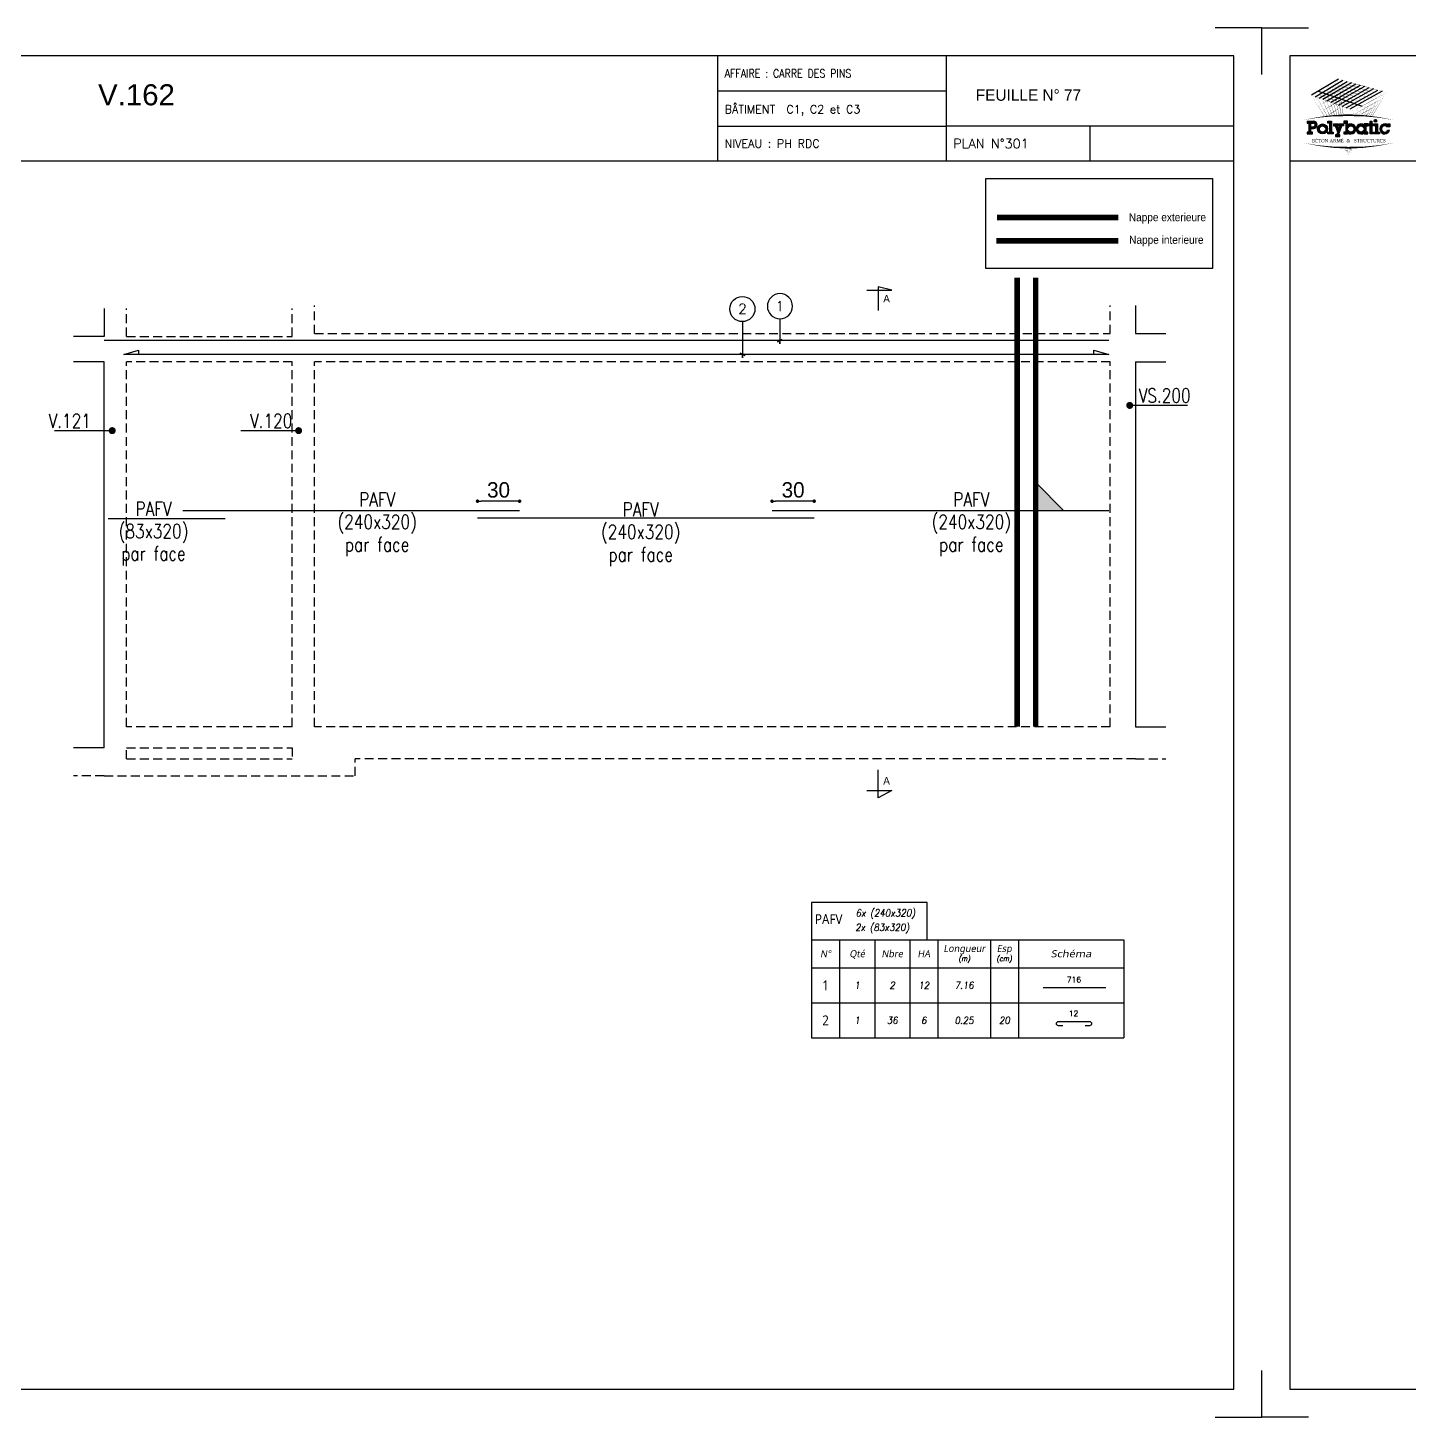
# Model space of a CAD drawing. Header units: metres. Extents: x -5618 to 118954, y -306 to 4637.
# Drawn here: x 74719 to 75704, y 604 to 1594 of the extents above; entities that cross this region are included whole.
import ezdxf
from ezdxf.enums import TextEntityAlignment as Align

# ---------------------------------------------------------------- set-up
doc = ezdxf.new("R2010")
doc.units = ezdxf.units.M
doc.linetypes.add('CACHE', pattern=[9.525, 6.35, -3.175])
for name, color, linetype in [('COTATION', 1, 'Continuous'), ('GO-CARTOUCHE', 7, 'Continuous'), ('GO-FER-HA', 140, 'Continuous'), ('GO-TEXTE', 9, 'Continuous'), ('GO-TEXTE-FER', 3, 'Continuous'), ('STR_COTATION', 1, 'Continuous'), ('STR_TS', 22, 'Continuous'), ('STR_TS_TXT', 7, 'Continuous'), ('STR_VOI-POT', 6, 'Continuous')]:
    doc.layers.add(name, color=color, linetype=linetype)
doc.layers.add('Kofragna_forma', color=7, linetype='Continuous', lineweight=70)
doc.styles.add('ARIAL', font='ARIAL.TTF')
doc.styles.add('Lucida', font='LSANSI.TTF')
doc.styles.add('POLYBATIC', font='TIMES.TTF')
doc.styles.add('schéma', font='simplex.shx')
doc.styles.add('Tableau', font='romans.shx', dxfattribs={"width": 0.9, "oblique": 10})
doc.styles.add('Tableau2', font='trebuc.TTF', dxfattribs={"width": 0.9, "oblique": 10})
doc.styles.add('TEXTE', font='romans.shx')
doc.styles.add('TEXTE TS', font='romans.shx', dxfattribs={"width": 0.7, "oblique": 15})
doc.styles.add('TEXTEBA', font='ARIAL.TTF')
doc.dimstyles.new('COUPE-20', dxfattribs={"dimscale": 0.5, "dimtxt": 22, "dimasz": 5, "dimexe": 0.05, "dimexo": 0, "dimgap": 5, "dimtad": 1, "dimdec": 0, "dimdsep": 46, "dimtxsty": 'Standard', "dimblk1": 'DOT', "dimblk2": 'DOT', "dimsah": 1, "dimcen": 0, "dimdle": 150, "dimclrd": 1, "dimclre": 1, "dimclrt": 7, "dimadec": 0, "dimazin": 0, "dimtfac": 1, "dimtdec": 0, "dimtix": 1, "dimtmove": 2, "dimatfit": 3, "dimldrblk": 'DOT', "dimfxl": 0, "dimtvp": 1, "dimtolj": 1, "dimtzin": 0, "dimarcsym": 0})

# ---------------------------------------------------------------- blocks, each defined once
blk = doc.blocks.new('Désignation')
at = {"layer": 'GO-TEXTE-FER'}
for p, q in [((0, 0.8), (8.9, 0.8)), ((0, 0.8), (0, 0)), ((0.8, 0.8), (0.8, 0)), ((1.8, 0.8), (1.8, 0)), ((2.8, 0.8), (2.8, 0)), ((3.6, 0.8), (3.6, 0)), ((5.1, 0.8), (5.1, 0)), ((5.9, 0.8), (5.9, 0)), ((8.9, 0.8), (8.9, 0)), ((0, 0), (8.9, 0))]:
    blk.add_line(p, q, dxfattribs=at)
at = {"layer": 'GO-TEXTE-FER', "style": 'Tableau2', "oblique": 10}
for s, p in [('N°', (0.4, 0.4)), ('Qté', (1.3, 0.4)), ('Nbre', (2.3, 0.4)), ('HA', (3.2, 0.4)), ('Longueur', (4.356, 0.55)), ('Esp', (5.494, 0.55))]:
    blk.add_text(s, height=0.2, dxfattribs=at).set_placement(p, align=Align.MIDDLE_CENTER)
at = {"layer": 'GO-TEXTE-FER', "style": 'Tableau2', "oblique": 10, "width": 1.2}
blk.add_text('Schéma', height=0.2, dxfattribs=at).set_placement((7.4, 0.4), align=Align.MIDDLE_CENTER)
at = {"layer": 'GO-TEXTE-FER', "color": 7, "style": 'Tableau', "oblique": 10, "width": 0.9}
for s, p in [('(m)', (4.356, 0.265)), ('(cm)', (5.494, 0.265))]:
    blk.add_text(s, height=0.15, dxfattribs=at).set_placement(p, align=Align.MIDDLE_CENTER)
blk = doc.blocks.new('Barre libre')
at = {"layer": 'GO-TEXTE-FER'}
for p, q in [((0, 0), (0, -1)), ((0, 0), (8.9, 0)), ((0.8, 0), (0.8, -1)), ((1.8, 0), (1.8, -1)), ((2.8, 0), (2.8, -1)), ((3.6, 0), (3.6, -1)), ((5.1, 0), (5.1, -1)), ((5.9, 0), (5.9, -1)), ((8.9, 0), (8.9, -1)), ((0, -1), (8.9, -1))]:
    blk.add_line(p, q, dxfattribs=at)
at = {"layer": 'GO-TEXTE-FER', "color": 1}
blk.add_line((6.603, -0.563), (8.394, -0.563), dxfattribs=at)
at = {"layer": 'GO-TEXTE-FER', "style": 'Tableau2', "width": 0.9}
blk.add_attdef('NUMERO', text='', height=0.28, dxfattribs=at).set_placement((0.4, -0.5), align=Align.MIDDLE_CENTER)
at = {"layer": 'GO-TEXTE-FER', "color": 1, "style": 'Tableau'}
blk.add_attdef('Longueur', text='', height=0.16, dxfattribs=at).set_placement((7.481, -0.336), align=Align.MIDDLE_CENTER)
at = {"layer": 'GO-TEXTE-FER', "style": 'Tableau', "oblique": 10, "width": 0.9}
for tag, p in [('QUANTITE', (1.3, -0.5)), ('NOMBRE', (2.3, -0.5)), ('NUANCE', (3.2, -0.5)), ('LONGUEUR', (4.35, -0.5)), ('ESPACEMENTS', (5.5, -0.5))]:
    blk.add_attdef(tag, text='', height=0.2, dxfattribs=at).set_placement(p, align=Align.MIDDLE_CENTER)
blk = doc.blocks.new('ime')
at = {"layer": 'COTATION', "const_width": 2.5}
blk.add_lwpolyline([(1.25, 0, -1), (-1.25, 0, -1)], format="xyb", close=True, dxfattribs=at)
at = {"layer": 'COTATION'}
blk.add_lwpolyline([(41.09, 0), (0, 0)], dxfattribs=at)
at = {"layer": 'COTATION', "color": 7, "style": 'TEXTE TS', "width": 0.8}
blk.add_attdef('NAME', (9.08, 2), '', height=10, dxfattribs=at)
blk = doc.blocks.new('A$C6F247267')
blk.add_hatch(color=256).paths.add_polyline_path([(0, -0.2), (-0.2, 0), (0, 0)])
blk.add_lwpolyline([(-0.2, 0), (0, 0), (0, -0.2), (-0.2, 0)])
blk = doc.blocks.new('_DOT')
at = {"color": 0, "linetype": 'ByBlock'}
blk.add_line((-0.5, 0), (-1, 0), dxfattribs=at)
at = {"color": 0, "linetype": 'ByBlock', "const_width": 0.5}
blk.add_lwpolyline([(-0.25, 0, 1), (0.25, 0, 1)], format="xyb", close=True, dxfattribs=at)
blk = doc.blocks.new('*D1164')
at = {"layer": 'DEFPOINTS', "color": 0, "lineweight": -3, "ltscale": 4.5}
for p in [(75249.69, 1256.42), (75249.69, 1249.64, 187.69), (75279.69, 1244.45, 187.69)]:
    blk.add_point(p, dxfattribs=at)
at = {"layer": 'STR_COTATION', "color": 1, "lineweight": -2, "ltscale": 4.5}
for p, q in [((75249.69, 1256.44), (75249.69, 1256.44)), ((75277.19, 1256.42), (75252.19, 1256.42)), ((75279.69, 1256.44), (75279.69, 1256.44))]:
    blk.add_line(p, q, dxfattribs=at)
at = {"layer": 'STR_COTATION', "color": 1, "lineweight": -2, "ltscale": 4.5, "xscale": 2.5, "yscale": 2.5, "zscale": 2.5, "rotation": 180}
blk.add_blockref('_DOT', (75249.69, 1256.42), dxfattribs=at)
at = {"layer": 'STR_COTATION', "color": 1, "lineweight": -2, "ltscale": 4.5, "xscale": 2.5, "yscale": 2.5, "zscale": 2.5}
blk.add_blockref('_DOT', (75279.69, 1256.42), dxfattribs=at)
at = {"layer": 'STR_COTATION', "color": 7, "lineweight": -3, "ltscale": 4.5, "insert": (75264.69, 1264.42), "char_height": 11, "attachment_point": 5}
blk.add_mtext('\\A1;30', dxfattribs=at)
blk = doc.blocks.new('*D1165')
at = {"layer": 'DEFPOINTS', "color": 0, "lineweight": -3, "ltscale": 4.5}
for p in [(75039.74, 1256.42), (75069.74, 1249.64, 187.69), (75039.74, 1244.45, 187.69)]:
    blk.add_point(p, dxfattribs=at)
at = {"layer": 'STR_COTATION', "color": 1, "lineweight": -2, "ltscale": 4.5}
for p, q in [((75039.74, 1256.44), (75039.74, 1256.44)), ((75067.24, 1256.42), (75042.24, 1256.42)), ((75069.74, 1256.44), (75069.74, 1256.44))]:
    blk.add_line(p, q, dxfattribs=at)
at = {"layer": 'STR_COTATION', "color": 1, "lineweight": -2, "ltscale": 4.5, "xscale": 2.5, "yscale": 2.5, "zscale": 2.5, "rotation": 180}
blk.add_blockref('_DOT', (75039.74, 1256.42), dxfattribs=at)
at = {"layer": 'STR_COTATION', "color": 1, "lineweight": -2, "ltscale": 4.5, "xscale": 2.5, "yscale": 2.5, "zscale": 2.5}
blk.add_blockref('_DOT', (75069.74, 1256.42), dxfattribs=at)
at = {"layer": 'STR_COTATION', "color": 7, "lineweight": -3, "ltscale": 4.5, "insert": (75054.74, 1264.42), "char_height": 11, "attachment_point": 5}
blk.add_mtext('\\A1;30', dxfattribs=at)
blk = doc.blocks.new('mrega')
at = {"layer": 'STR_TS_TXT', "style": 'TEXTE TS', "width": 0.8}
for tag, p in [('ST10', (14.48, 0)), ('DIM', (14.48, -16)), ('NOTE', (14.48, -32))]:
    blk.add_attdef(tag, text='', height=10, dxfattribs=at).set_placement(p, align=Align.CENTER)
blk = doc.blocks.new('Epingle')
at = {"layer": 'GO-TEXTE-FER'}
for p, q in [((0, 0), (0, -1)), ((0, 0), (8.9, 0)), ((0.8, 0), (0.8, -1)), ((1.8, 0), (1.8, -1)), ((2.8, 0), (2.8, -1)), ((3.6, 0), (3.6, -1)), ((5.1, 0), (5.1, -1)), ((5.9, 0), (5.9, -1)), ((8.9, 0), (8.9, -1)), ((0, -1), (8.9, -1))]:
    blk.add_line(p, q, dxfattribs=at)
at = {"layer": 'GO-TEXTE-FER', "color": 1}
blk.add_lwpolyline([(7.162, -0.65), (7.042, -0.65, -1), (7.042, -0.53), (7.922, -0.53, -1), (7.922, -0.65), (7.802, -0.65)], format="xyb", dxfattribs=at)
at = {"layer": 'GO-TEXTE-FER', "style": 'Tableau2', "width": 0.9}
blk.add_attdef('NUMERO', text='', height=0.28, dxfattribs=at).set_placement((0.4, -0.5), align=Align.MIDDLE_CENTER)
at = {"layer": 'GO-TEXTE-FER', "color": 1, "style": 'Tableau'}
blk.add_attdef('Longueur', text='', height=0.16, dxfattribs=at).set_placement((7.469, -0.303), align=Align.MIDDLE_CENTER)
at = {"layer": 'GO-TEXTE-FER', "style": 'Tableau', "oblique": 10, "width": 0.9}
for tag, p in [('QUANTITE', (1.3, -0.5)), ('NOMBRE', (2.3, -0.5)), ('NUANCE', (3.2, -0.5)), ('LONGUEUR', (4.35, -0.5)), ('ESPACEMENTS', (5.5, -0.5))]:
    blk.add_attdef(tag, text='', height=0.2, dxfattribs=at).set_placement(p, align=Align.MIDDLE_CENTER)
blk = doc.blocks.new('A$C492E529B')
for color, points in [(140, [(1.413, 0.725, 1), (1.563, 0.725, 1)]), (256, [(-0.938, 0.7), (-1.138, 0.7), (-1.138, 0.6), (-1.038, 0.6), (-1.038, 0.1), (-1.138, 0.1), (-1.138, 0), (-0.838, 0), (-0.838, 0.1), (-0.938, 0.1)]), (256, [(-0.367, 0.45), (-0.268, 0.45), (-0.268, 0.55), (-0.523, 0.55), (-0.523, 0.45), (-0.473, 0.45), (-0.543, 0.253), (-0.612, 0.45), (-0.562, 0.45), (-0.562, 0.55), (-0.818, 0.55), (-0.818, 0.45), (-0.718, 0.45), (-0.595, 0.101), (-0.648, -0.05), (-0.718, -0.05), (-0.718, -0.15), (-0.468, -0.15), (-0.468, -0.05), (-0.543, -0.05)]), (256, [(1.393, 0.55), (1.292, 0.55), (1.292, 0.7), (1.193, 0.7), (1.193, 0.55), (1.093, 0.55), (1.093, 0.45), (1.193, 0.45), (1.193, 0), (1.393, 0), (1.393, 0.1), (1.292, 0.1), (1.292, 0.45), (1.393, 0.45)]), (256, [(1.613, 0.55), (1.413, 0.55), (1.413, 0.45), (1.513, 0.45), (1.513, 0.1), (1.413, 0.1), (1.413, 0), (1.712, 0), (1.712, 0.1), (1.613, 0.1)]), (256, [(2.13, 0.4), (2.283, 0.4), (2.283, 0.55), (2.183, 0.55), (2.183, 0.487, 3.359496), (2.272, 0.2), (2.166, 0.2, -3.125802)])]:
    blk.add_hatch(color=color).paths.add_polyline_path(points)
h = blk.add_hatch(color=256)
h.paths.add_polyline_path([(-1.983, 0.1), (-2.083, 0.1), (-2.083, 0.3), (-1.933, 0.3, 1), (-1.933, 0.7), (-2.283, 0.7), (-2.283, 0.6), (-2.183, 0.6), (-2.183, 0.1), (-2.283, 0.1), (-2.283, 0), (-1.983, 0)])
h.paths.add_polyline_path([(-2.083, 0.4), (-2.083, 0.6), (-1.933, 0.6, -1), (-1.933, 0.4)], flags=16)
h = blk.add_hatch(color=256)
h.paths.add_polyline_path([(-1.158, 0.275, 1), (-1.708, 0.275, 1)])
h.paths.add_polyline_path([(-1.608, 0.275, -1), (-1.258, 0.275, -1)], flags=16)
h = blk.add_hatch(color=256)
h.paths.add_polyline_path([(-0.047, 0.487), (-0.047, 0.7), (-0.248, 0.7), (-0.248, 0.6), (-0.147, 0.6), (-0.147, 0.1), (-0.248, 0.1), (-0.248, 0), (-0.047, 0), (-0.047, 0.063, 2.12132)])
h.paths.add_polyline_path([(-0.047, 0.275, -1), (0.303, 0.275, -1)], flags=16)
h = blk.add_hatch(color=256)
h.paths.add_polyline_path([(1.073, 0.1), (0.973, 0.1), (0.973, 0.45), (1.073, 0.45), (1.073, 0.55), (0.873, 0.55), (0.873, 0.487, 2.12132), (0.873, 0.063), (0.873, 0), (1.073, 0)])
h.paths.add_polyline_path([(0.523, 0.275, -1), (0.873, 0.275, -1)], flags=16)
for p, q in [((-0.595, 0.101), (-0.718, 0.45)), ((-0.648, -0.05), (-0.595, 0.101)), ((-0.543, 0.253), (-0.612, 0.45)), ((-0.543, -0.05), (-0.367, 0.45)), ((-0.543, 0.253), (-0.473, 0.45)), ((0.873, 0.55), (0.873, 0.487)), ((1.073, 0.55), (0.873, 0.55)), ((0.873, 0.063), (0.873, 0)), ((0.973, 0.1), (0.973, 0.45)), ((0.973, 0.45), (1.073, 0.45)), ((1.073, 0.1), (0.973, 0.1)), ((1.073, 0.45), (1.073, 0.55)), ((1.073, 0), (1.073, 0.1)), ((2.166, 0.2), (2.272, 0.2)), ((0.873, 0), (1.073, 0))]:
    blk.add_line(p, q)
for points in [[(-2.283, 0.7), (-1.933, 0.7)], [(-2.283, 0.7), (-2.283, 0.6), (-2.183, 0.6), (-2.183, 0.1), (-2.283, 0.1), (-2.283, 0), (-1.983, 0), (-1.983, 0.1), (-2.083, 0.1), (-2.083, 0.3), (-1.933, 0.3)], [(-2.083, 0.4), (-2.083, 0.6), (-1.933, 0.6)], [(-2.083, 0.4), (-1.933, 0.4)], [(-1.138, 0.7), (-0.938, 0.7), (-0.938, 0.1), (-0.838, 0.1), (-0.838, 0), (-1.138, 0), (-1.138, 0.1), (-1.038, 0.1), (-1.038, 0.6), (-1.138, 0.6), (-1.138, 0.7)], [(-0.818, 0.55), (-0.562, 0.55)], [(-0.818, 0.55), (-0.818, 0.45), (-0.718, 0.45)], [(-0.612, 0.45), (-0.562, 0.45), (-0.562, 0.55)], [(-0.523, 0.55), (-0.268, 0.55), (-0.268, 0.45), (-0.367, 0.45)], [(-0.473, 0.45), (-0.523, 0.45), (-0.523, 0.55)], [(-0.248, 0.7), (-0.248, 0.6), (-0.147, 0.6), (-0.147, 0.1), (-0.248, 0.1), (-0.248, 0), (-0.047, 0), (-0.047, 0.063)], [(-0.047, 0.487), (-0.047, 0.7), (-0.248, 0.7)], [(1.093, 0.55), (1.193, 0.55), (1.193, 0.7), (1.292, 0.7), (1.292, 0.55), (1.393, 0.55), (1.393, 0.45), (1.292, 0.45), (1.292, 0.1), (1.393, 0.1), (1.393, 0), (1.193, 0), (1.193, 0.45), (1.093, 0.45)], [(1.093, 0.45), (1.093, 0.55)], [(1.413, 0.45), (1.413, 0.55), (1.613, 0.55), (1.613, 0.1), (1.712, 0.1), (1.712, 0), (1.413, 0), (1.413, 0.1), (1.513, 0.1), (1.513, 0.45), (1.413, 0.45)], [(2.183, 0.487), (2.183, 0.55), (2.283, 0.55), (2.283, 0.4), (2.13, 0.4)], [(-0.648, -0.05), (-0.718, -0.05), (-0.718, -0.15), (-0.468, -0.15), (-0.468, -0.05), (-0.543, -0.05)]]:
    blk.add_lwpolyline(points)
at = {"color": 140}
blk.add_circle((1.488, 0.725), 0.075, dxfattribs=at)
for centre, radius in [((-1.433, 0.275), 0.275), ((-1.433, 0.275), 0.175), ((0.128, 0.275), 0.175), ((0.698, 0.275), 0.175)]:
    blk.add_circle(centre, radius)
for centre, radius, start, end in [((-1.933, 0.5), 0.2, 270, 90), ((-1.933, 0.5), 0.1, 270, 90), ((0.128, 0.275), 0.275, 230.4788, 129.5212), ((0.698, 0.275), 0.275, 50.4788, 309.5212), ((2.008, 0.275), 0.275, 50.4788, 344.17338), ((2.008, 0.275), 0.175, 45.58469, 334.62307)]:
    blk.add_arc(centre, radius, start, end)
blk = doc.blocks.new('POLYBATIC')
at = {"color": 140}
for p, q in [((-0.43, 3.281), (-1.602, 2.578)), ((-1.435, 2.518), (-0.241, 3.228)), ((-1.268, 2.457), (-0.053, 3.175)), ((0.135, 3.121), (-1.101, 2.397)), ((-0.934, 2.337), (0.323, 3.068)), ((-0.767, 2.276), (0.511, 3.015)), ((-1.309, 2.754), (0.586, 2.109)), ((0.7, 2.962), (-0.6, 2.216)), ((-0.433, 2.156), (0.888, 2.908)), ((1.076, 2.855), (-0.266, 2.095)), ((-0.099, 2.035), (1.264, 2.802)), ((1.452, 2.749), (0.067, 1.974))]:
    blk.add_line(p, q, dxfattribs=at)
for points in [[(-1.016, 2.93, 0.0156, 0, 0), (-0.43, 3.281, 0, 0, 0)], [(0.122, 2.71, 0.0156, 0, 0), (-0.869, 3.018, 0, 0, 0)], [(-0.491, 1.706, 0.0136, 0, 0), (-0.869, 3.018, 0, 0, 0)], [(-0.838, 2.873, 0.0156, 0, 0), (-0.241, 3.228, 0, 0, 0)], [(0.283, 2.803, 0.0156, 0, 0), (-0.723, 3.105, 0, 0, 0)], [(-0.398, 1.71, 0.014, 0, 0), (-0.723, 3.105, 0, 0, 0)], [(-0.661, 2.816, 0.0156, 0, 0), (-0.053, 3.175, 0, 0, 0)], [(0.444, 2.896, 0.0156, 0, 0), (-0.576, 3.193, 0, 0, 0)], [(-0.309, 1.714, 0.0145, 0, 0), (-0.576, 3.193, 0, 0, 0)], [(-0.483, 2.759, 0.0156, 0, 0), (0.135, 3.121, 0, 0, 0)], [(0.605, 2.988, 0.0156, 0, 0), (-0.43, 3.281, 0, 0, 0)], [(-0.225, 1.716, 0.0149, 0, 0), (-0.43, 3.281, 0, 0, 0)], [(-0.305, 2.702, 0.0156, 0, 0), (0.323, 3.068, 0, 0, 0)], [(-0.128, 2.646, 0.0156, 0, 0), (0.511, 3.015, 0, 0, 0)], [(-1.602, 2.578, 0, 0.0156, 0), (-1.016, 2.93, 0, 0, 0)], [(-0.684, 2.246, 0.0156, 0, 0), (-1.602, 2.578, 0, 0, 0)], [(-1.031, 1.66, 0.0111, 0, 0), (-1.602, 2.578, 0, 0, 0)], [(-1.456, 2.344, 0, 0.0156, 0), (-0.923, 2.663, 0, 0, 0)], [(-0.522, 2.339, 0.0156, 0, 0), (-1.455, 2.666, 0, 0, 0)], [(-0.913, 1.673, 0.0116, 0, 0), (-1.455, 2.666, 0, 0, 0)], [(-1.435, 2.518, 0, 0.0156, 0), (-0.838, 2.873, 0, 0, 0)], [(-1.31, 2.109, 0, 0.0156, 0), (-0.831, 2.397, 0, 0, 0)], [(-0.361, 2.432, 0.0156, 0, 0), (-1.309, 2.754, 0, 0, 0)], [(-0.8, 1.684, 0.0121, 0, 0), (-1.309, 2.754, 0, 0, 0)], [(-1.268, 2.457, 0, 0.0156, 0), (-0.661, 2.816, 0, 0, 0)], [(-0.2, 2.524, 0.0156, 0, 0), (-1.162, 2.842, 0, 0, 0)], [(-0.692, 1.693, 0.0126, 0, 0), (-1.162, 2.842, 0, 0, 0)], [(-1.101, 2.397, 0, 0.0156, 0), (-0.483, 2.759, 0, 0, 0)], [(-0.039, 2.617, 0.0156, 0, 0), (-1.016, 2.93, 0, 0, 0)], [(-0.589, 1.7, 0.0131, 0, 0), (-1.016, 2.93, 0, 0, 0)], [(-0.934, 2.337, 0, 0.0156, 0), (-0.305, 2.702, 0, 0, 0)], [(-0.391, 2.983, 0, 0.0156, 0), (-0.923, 2.663, 0, 0, 0)], [(-0.352, 2.685, 0, 0.0156, 0), (-0.831, 2.397, 0, 0, 0)], [(-0.767, 2.276, 0, 0.0156, 0), (-0.128, 2.646, 0, 0, 0)], [(-0.6, 2.216, 0, 0.0156, 0), (0.05, 2.589, 0, 0, 0)], [(-0.433, 2.156, 0, 0.0156, 0), (0.227, 2.532, 0, 0, 0)], [(0.586, 2.109, 0, 0.0156, 0), (-0.361, 2.432, 0, 0, 0)], [(-0.266, 2.095, 0, 0.0156, 0), (0.405, 2.475, 0, 0, 0)], [(0.762, 2.207, 0, 0.0156, 0), (-0.2, 2.524, 0, 0, 0)], [(-0.099, 2.035, 0, 0.0156, 0), (0.582, 2.418, 0, 0, 0)], [(0.937, 2.305, 0, 0.0156, 0), (-0.039, 2.617, 0, 0, 0)], [(0.05, 2.589, 0.0156, 0, 0), (0.7, 2.962, 0, 0, 0)], [(1.113, 2.402, 0, 0.0156, 0), (0.122, 2.71, 0, 0, 0)], [(0.227, 2.532, 0.0156, 0, 0), (0.888, 2.908, 0, 0, 0)], [(1.289, 2.5, 0, 0.0156, 0), (0.283, 2.803, 0, 0, 0)], [(0.405, 2.475, 0.0156, 0, 0), (1.076, 2.855, 0, 0, 0)], [(1.465, 2.598, 0, 0.0156, 0), (0.444, 2.896, 0, 0, 0)], [(0.582, 2.418, 0.0156, 0, 0), (1.264, 2.802, 0, 0, 0)], [(1.641, 2.695, 0, 0.0156, 0), (0.605, 2.988, 0, 0, 0)], [(0.76, 2.362, 0.0156, 0, 0), (1.452, 2.749, 0, 0, 0)], [(0.781, 1.685, 0.00933, 0, 0), (1.113, 2.402, 0, 0, 0)], [(0.852, 2.095, 0.0156, 0, 0), (1.491, 2.45, 0, 0, 0)], [(0.865, 1.678, 0.0103, 0, 0), (1.289, 2.5, 0, 0, 0)], [(0.937, 2.305, 0.0156, 0, 0), (1.641, 2.695, 0, 0, 0)], [(0.942, 1.67, 0.0112, 0, 0), (1.465, 2.598, 0, 0, 0)], [(1.012, 1.663, 0.012, 0, 0), (1.641, 2.695, 0, 0, 0)], [(-1.165, 1.875, 0, 0.0156, 0), (-0.739, 2.131, 0, 0, 0)], [(-1.019, 1.641, 0, 0.0156, 0), (-0.646, 1.864, 0, 0, 0)], [(-0.312, 2.386, 0, 0.0156, 0), (-0.739, 2.131, 0, 0, 0)], [(0.234, 1.914, 0, 0.0156, 0), (-0.684, 2.246, 0, 0, 0)], [(-0.273, 2.088, 0, 0.0156, 0), (-0.646, 1.864, 0, 0, 0)], [(0.41, 2.012, 0, 0.0156, 0), (-0.522, 2.339, 0, 0, 0)], [(0.067, 1.974, 0, 0.0156, 0), (0.76, 2.362, 0, 0, 0)], [(0.213, 1.74, 0, 0.0156, 0), (0.852, 2.095, 0, 0, 0)], [(0.21, 1.716, 0.00323, 0, 0), (0.234, 1.914, 0, 0, 0)], [(0.234, 1.914, 0, 0.0156, 0), (0.937, 2.305, 0, 0, 0)], [(0.349, 1.712, 0.00465, 0, 0), (0.41, 2.012, 0, 0, 0)], [(0.447, 1.708, 0.00693, 0.0156, 0), (0.767, 1.886, 0, 0, 0)], [(0.474, 1.706, 0.00597, 0, 0), (0.586, 2.109, 0, 0, 0)], [(0.587, 1.7, 0.00718, 0, 0), (0.762, 2.207, 0, 0, 0)], [(0.68, 1.675, 0.0156, 0, 0), (1.193, 1.96, 0, 0, 0)], [(0.689, 1.693, 0.0083, 0, 0), (0.937, 2.305, 0, 0, 0)], [(0.765, 1.884, 0.0156, 0, 0), (1.342, 2.205, 0, 0, 0)], [(-1.953, 1.508, 0, 0.0781, -0.053843), (0, 1.719, 0, 0, 0)], [(-0.234, 1.79, 0, 0.00638, 0), (-0.365, 1.711, 0, 0.00638, 0)], [(1.953, 1.508, 0, 0.0781, 0.053843), (0, 1.719, 0, 0, 0)], [(0.96, 1.668, 0.00293, 0, 0), (1.044, 1.715, 0, 0, 0)], [(-1.953, 0.523, 0, 0.0781, 0.053843), (0, 0.312, 0, 0, 0)], [(0, 0, 0, 0.00381, 0), (-0.195, 0.315, 0, 0.00381, 0)], [(0, 0, 0, 0.00368, 0), (-0.171, 0.314, 0, 0.00368, 0)], [(0, 0, 0, 0.00356, 0), (-0.149, 0.314, 0, 0.00356, 0)], [(0, 0, 0, 0.00345, 0), (-0.128, 0.313, 0, 0.00345, 0)], [(0, 0, 0, 0.00334, 0), (-0.109, 0.313, 0, 0.00334, 0)], [(0, 0, 0, 0.00324, 0), (-0.09, 0.313, 0, 0.00324, 0)], [(0, 0, 0, 0.00315, 0), (-0.073, 0.313, 0, 0.00315, 0)], [(0, 0, 0, 0.00306, 0), (-0.056, 0.313, 0, 0.00306, 0)], [(0, 0, 0, 0.00306, 0), (-0.056, 0.313, 0, 0.00306, 0)], [(0, 0, 0, 0.00298, 0), (-0.041, 0.313, 0, 0.00298, 0)], [(1.953, 0.523, 0, 0.0781, -0.053843), (0, 0.312, 0, 0, 0)], [(0, 0, 0, 0.0051, 0), (0.038, 0.313, 0, 0.0051, 0)], [(0, 0, 0, 0.00425, 0), (0.127, 0.313, 0, 0.00425, 0)], [(0, 0, 0, 0.00408, 0), (0.145, 0.314, 0, 0.00408, 0)], [(0, 0, 0, 0.00392, 0), (0.162, 0.314, 0, 0.00392, 0)], [(0, 0, 0, 0.00378, 0), (0.177, 0.314, 0, 0.00378, 0)], [(0, 0, 0, 0.00365, 0), (0.191, 0.315, 0, 0.00365, 0)], [(0, 0, 0, 0.00486, 0), (0.064, 0.313, 0, 0.00486, 0)], [(0, 0, 0, 0.00464, 0), (0.087, 0.313, 0, 0.00464, 0)], [(0, 0, 0, 0.00443, 0), (0.108, 0.313, 0, 0.00443, 0)]]:
    blk.add_lwpolyline(points, format="xyseb", dxfattribs=at)
at = {"color": 5, "xscale": 0.78125, "yscale": 0.78125, "zscale": 0.78125}
blk.add_blockref('A$C492E529B', (0, 0.91), dxfattribs=at)
at = {"lineweight": 60, "style": 'POLYBATIC'}
for s, p in [('BÉTON ARMÉ', (-1.587, 0.547)), ('STRUCTURES', (0.24, 0.547))]:
    blk.add_text(s, height=0.1406, dxfattribs=at).set_placement(p)
at = {"color": 140, "style": 'POLYBATIC'}
blk.add_text('&', height=0.141, dxfattribs=at).set_placement((0, 0.547), align=Align.CENTER)

msp = doc.modelspace()

# ---------------------------------------------------------------- linework, layer by layer
for p, q in [((75210.89, 1573.71), (75210.89, 1498.77)), ((75373.86, 1573.74), (75373.86, 1498.77)), ((75210.89, 1548.71), (75373.86, 1548.71)), ((75210.89, 1523.72), (75373.86, 1523.72)), ((75373.86, 1523.74), (75578.72, 1523.74)), ((75476.2, 1523.74), (75476.2, 1498.77))]:
    msp.add_line(p, q)
for points in [[(75598.71, 1560.38), (75598.71, 1593.71), (75565.38, 1593.71)], [(75598.71, 1560.38), (75598.71, 1593.71), (75632.04, 1593.71)], [(75578.72, 1498.77), (74218.85, 1498.77)], [(76978.57, 1498.77), (75618.71, 1498.77)], [(75565.38, 603.81), (75598.71, 603.81), (75598.71, 637.14)], [(75632.04, 603.81), (75598.71, 603.81), (75598.71, 637.14)]]:
    msp.add_lwpolyline(points)
for points in [[(74218.85, 1573.71), (74218.85, 623.81), (75578.72, 623.81), (75578.72, 1573.71)], [(75618.71, 1573.71), (75618.71, 623.81), (76978.57, 623.81), (76978.57, 1573.71)]]:
    msp.add_lwpolyline(points, close=True)
at = {"layer": 'COTATION', "elevation": 281.53}
msp.add_lwpolyline([(75479.09, 1361.03), (75479.09, 1364.03), (75489.65, 1361.03), (74787.6, 1361.03), (74798.15, 1364.03), (74798.15, 1361.03)], dxfattribs=at)
at = {"layer": 'GO-FER-HA'}
for points, elevation in [([(75228.49, 1384.37, -512.322006), (75228.56, 1384.37), (75228.56, 1358.63), (75228.56, 1361.03), (75230.26, 1360.13), (75226.86, 1361.93)], 281.53), ([(75255.33, 1386.36, 512.322006), (75255.26, 1386.36), (75255.26, 1368.49), (75255.26, 1370.89), (75253.57, 1370), (75256.96, 1371.79)], 187.69)]:
    msp.add_lwpolyline(points, format="xyb", dxfattribs=dict(at, elevation=elevation))
at = {"layer": 'GO-TEXTE', "elevation": 187.69, "flags": 128}
for points in [[(75317.34, 1406.86), (75334.99, 1406.85), (75325.31, 1409.14), (75325.3, 1392.22)], [(75317.32, 1050.28), (75334.96, 1050.28), (75325.29, 1045), (75325.29, 1064.92)]]:
    msp.add_lwpolyline(points, dxfattribs=at)
at = {"layer": 'GO-TEXTE-FER'}
msp.add_lwpolyline([(75277.82, 944.01), (75360.32, 944.01), (75360.32, 970.44), (75277.82, 970.44)], close=True, dxfattribs=at)
at = {"layer": 'Kofragna_forma', "linetype": 'CACHE', "lineweight": -3}
for p, q in [((74923.65, 1375.79, 187.69), (74923.65, 1395.79, 187.69)), ((75490.65, 1375.79, 187.69), (75490.65, 1395.79, 187.69)), ((74789.6, 1373.79, 187.69), (74789.6, 1393.79, 187.69)), ((74907.65, 1373.79, 187.69), (74907.65, 1393.79, 187.69)), ((74789.6, 1373.79, 187.69), (74907.65, 1373.79, 187.69)), ((74923.65, 1375.79, 187.69), (75490.65, 1375.79, 187.69)), ((74907.65, 1355.79, 187.69), (74789.6, 1355.79, 187.69)), ((74789.6, 1095.79, 187.69), (74789.6, 1355.79, 187.69)), ((74907.65, 1095.79, 187.69), (74907.65, 1355.79, 187.69)), ((74923.65, 1095.79, 187.69), (74923.65, 1355.79, 187.69)), ((75490.65, 1355.79, 187.69), (74923.65, 1355.79, 187.69)), ((75490.65, 1095.79, 187.69), (75490.65, 1355.79, 187.69)), ((74907.65, 1095.79, 187.69), (74789.6, 1095.79, 187.69)), ((75490.65, 1095.79, 187.69), (74923.65, 1095.79, 187.69)), ((74789.65, 1080.79, 187.69), (74907.65, 1080.79, 187.69)), ((74789.65, 1072.79, 187.69), (74789.65, 1080.79, 187.69)), ((74907.65, 1080.79, 187.69), (74907.65, 1072.79, 187.69)), ((74789.65, 1072.79, 187.69), (74907.65, 1072.79, 187.69)), ((75508.65, 1072.79, 187.69), (74952.65, 1072.79, 187.69)), ((74952.65, 1060.79, 187.69), (74952.65, 1072.79, 187.69)), ((75508.65, 1072.79, 187.69), (75530.44, 1072.79, 187.69)), ((74773.65, 1060.79, 187.69), (74751.85, 1060.79, 187.69)), ((74773.65, 1060.79, 187.69), (74952.65, 1060.79, 187.69))]:
    msp.add_line(p, q, dxfattribs=at)
at = {"layer": 'Kofragna_forma', "color": 4, "lineweight": -3}
for p, q in [((75508.65, 1395.79, 187.69), (75508.65, 1375.79, 187.69)), ((74773.6, 1393.79, 187.69), (74773.6, 1373.79, 187.69)), ((74773.6, 1373.79, 187.69), (74751.9, 1373.79, 187.69)), ((75508.65, 1375.79, 187.69), (75530.44, 1375.79, 187.69)), ((74773.6, 1355.79, 187.69), (74751.9, 1355.79, 187.69)), ((74773.6, 1080.79, 187.69), (74773.6, 1355.79, 187.69)), ((75508.65, 1355.79, 187.69), (75508.65, 1156.79, 187.69)), ((75508.65, 1355.79, 187.69), (75530.44, 1355.79, 187.69)), ((75508.65, 1156.79, 187.69), (75508.65, 1095.79, 187.69)), ((75508.65, 1095.79, 187.69), (75530.44, 1095.79, 187.69)), ((74773.6, 1080.79, 187.69), (74751.85, 1080.79, 187.69))]:
    msp.add_line(p, q, dxfattribs=at)
at = {"layer": 'STR_TS', "color": 3}
for p, q in [((75069.74, 1249.64, 187.69), (74829.79, 1249.64, 187.69)), ((75489.65, 1249.64, 187.69), (75249.69, 1249.64, 187.69)), ((74859.79, 1243.98, 187.69), (74776.6, 1243.98, 187.69)), ((75279.69, 1244.45, 187.69), (75039.74, 1244.45, 187.69))]:
    msp.add_line(p, q, dxfattribs=at)
at = {"layer": 'STR_TS', "color": 7}
msp.add_lwpolyline([(75402.12, 1486.45), (75563.67, 1486.45), (75563.67, 1422.16), (75402.12, 1422.16)], close=True, dxfattribs=at)
at = {"layer": 'STR_TS', "linetype": 'CACHE', "ltscale": 2, "const_width": 4}
msp.add_lwpolyline([(75496.54, 1458.45), (75409.99, 1458.45)], dxfattribs=at)
at = {"layer": 'STR_TS', "const_width": 4}
msp.add_lwpolyline([(75496.54, 1442), (75409.42, 1442)], dxfattribs=at)
at = {"layer": 'STR_TS', "linetype": 'ByBlock', "ltscale": 2, "const_width": 4, "elevation": 187.69}
msp.add_lwpolyline([(75424.43, 1095.79), (75424.43, 1415.79)], dxfattribs=at)
at = {"layer": 'STR_TS', "linetype": 'CACHE', "ltscale": 2, "const_width": 4, "elevation": 187.69}
msp.add_lwpolyline([(75437.57, 1095.79), (75437.57, 1415.79)], dxfattribs=at)
at = {"layer": 'STR_VOI-POT'}
msp.add_line((75489.65, 1370.89, 187.69), (74773.6, 1370.89, 187.69), dxfattribs=at)

# ---------------------------------------------------------------- block references
at = {"xscale": 16.49835000000894, "yscale": 16.49834999989253, "zscale": 16.49835000000003}
msp.add_blockref('POLYBATIC', (75660.48, 1503.09), dxfattribs=at)
at = {"layer": 'COTATION'}
ref = msp.add_blockref('ime', (75504.58, 1324.68, 187.69), dxfattribs=at)
ref.add_attrib('NAME', 'VS.200', (75510.97, 1326.68, 187.69), dxfattribs={"color": 7, "height": 10, "style": 'TEXTE TS', "width": 0.8})
ref = msp.add_blockref('ime', (74779.38, 1306.69, 187.69), dxfattribs=dict(at, xscale=-1))
ref.add_attrib('NAME', 'V.121', (74734.02, 1308.69, 187.69), dxfattribs={"color": 7, "height": 10, "style": 'TEXTE TS', "width": 0.8})
ref = msp.add_blockref('ime', (74912.25, 1306.69, 187.69), dxfattribs=dict(at, xscale=-1))
ref.add_attrib('NAME', 'V.120', (74877.61, 1308.69, 187.69), dxfattribs={"color": 7, "height": 10, "style": 'TEXTE TS', "width": 0.8})
at = {"layer": 'GO-FER-HA', "xscale": 25, "yscale": 25, "zscale": 25}
msp.add_blockref('Désignation', (75277.82, 924.01), dxfattribs=at)
at = {"layer": 'GO-TEXTE-FER', "xscale": 25, "yscale": 25, "zscale": 25}
for name, p, values in [('Barre libre', (75277.82, 924.01), {'NUMERO': '1', 'QUANTITE': '1', 'NOMBRE': '2', 'NUANCE': '12', 'Longueur': '716', 'LONGUEUR': '7.16'}), ('Epingle', (75277.82, 899.01), {'NUMERO': '2', 'QUANTITE': '1', 'NOMBRE': '36', 'NUANCE': '6', 'Longueur': '12', 'LONGUEUR': '0.25', 'ESPACEMENTS': '20'})]:
    msp.add_blockref(name, p, dxfattribs=at).add_auto_attribs(values)
at = {"layer": 'STR_TS', "xscale": 100, "yscale": 100, "zscale": 100, "rotation": 180}
msp.add_blockref('A$C6F247267', (75437.57, 1249.64, 187.69), dxfattribs=at)
at = {"layer": 'STR_TS_TXT'}
for p, values in [((74953.72, 1252.69, 281.53), {'NOTE': 'par face', 'ST10': 'PAFV', 'DIM': '(240x320)'}), ((75377.2, 1252.69, 281.53), {'NOTE': 'par face', 'ST10': 'PAFV', 'DIM': '(240x320)'}), ((74794.34, 1246.06, 281.53), {'NOTE': 'par face', 'ST10': 'PAFV', 'DIM': '(83x320)'}), ((75141.56, 1245.54), {'NOTE': 'par face', 'ST10': 'PAFV', 'DIM': '(240x320)'})]:
    msp.add_blockref('mrega', p, dxfattribs=at).add_auto_attribs(values)

# ---------------------------------------------------------------- texts
at = {"style": 'schéma', "width": 0.85}
msp.add_text('AFFAIRE : CARRE DES PINS', height=5.8328, dxfattribs=at).set_placement((75215.89, 1558.3))
for s, height, style, p in [('V.162', 15, 'ARIAL', (74769.32, 1538.47, 93.84)), ('BÂTIMENT  C1, C2 et C3', 5.8328, 'schéma', (75215.89, 1532.74)), ('PLAN N°301', 6.666, 'schéma', (75378.86, 1507.89)), ('NIVEAU : PH RDC', 5.8328, 'schéma', (75215.89, 1508.3))]:
    msp.add_text(s, height=height, dxfattribs=dict(style=style)).set_placement(p)
at = {"linetype": 'ByBlock', "lineweight": -3, "ltscale": 4.5}
msp.add_text('FEUILLE N° 77', height=8.2, dxfattribs=at).set_placement((75394.86, 1541.72))
at = {"layer": 'GO-CARTOUCHE', "color": 2, "style": 'TEXTEBA', "width": 0.9}
for s, p in [('Nappe exterieure', (75531.48, 1455.9)), ('Nappe interieure', (75530.71, 1439.81))]:
    msp.add_text(s, height=5.7024, dxfattribs=at).set_placement(p, align=Align.CENTER)
at = {"layer": 'GO-FER-HA', "style": 'TEXTE'}
msp.add_text('2', height=7.2, rotation=360, dxfattribs=at).set_placement((75228.56, 1393.43, 375.53), align=Align.MIDDLE_CENTER)
msp.add_text('1', height=7.2, dxfattribs=at).set_placement((75255.26, 1395.42, 281.69), align=Align.MIDDLE_CENTER)
at = {"layer": 'GO-TEXTE', "linetype": 'Continuous', "style": 'Lucida'}
for rotation, p in [(359.98193, (75328.92, 1398.06, 187.69)), (0.0018, (75328.9, 1054.55, 187.69))]:
    msp.add_text('A', height=5.32, rotation=rotation, dxfattribs=at).set_placement(p)
at = {"layer": 'GO-TEXTE-FER', "style": 'Tableau', "oblique": 10, "width": 0.9}
for s, p in [('6x (240x320)', (75309.24, 960.6)), ('2x (83x320)', (75308.93, 950.22))]:
    msp.add_text(s, height=5.0562, dxfattribs=at).set_placement(p)
at = {"layer": 'GO-TEXTE-FER', "style": 'Tableau2', "width": 0.9}
msp.add_attdef('PAFV', text='1', height=7.08, dxfattribs=at).set_placement((75290.05, 958.64), align=Align.MIDDLE_CENTER)

# ---------------------------------------------------------------- dimensions: what is measured, and where the dimension line sits
at = {"layer": 'STR_COTATION', "lineweight": -3, "ltscale": 4.5}
for base, p1, p2, picture, middle in [((75039.74, 1256.42), (75069.74, 1249.64, 187.69), (75039.74, 1244.45, 187.69), '*D1165', (75054.74, 1264.42)), ((75249.69, 1256.42), (75279.69, 1244.45, 187.69), (75249.69, 1249.64, 187.69), '*D1164', (75264.69, 1264.42))]:
    dim = msp.add_linear_dim(base=base, p1=p1, p2=p2, angle=180, dimstyle='COUPE-20', override={"dimfxl": 0.1}, dxfattribs=at)
    dim.commit()
    dim.dimension.update_dxf_attribs({"geometry": picture, "text_midpoint": middle})

doc.saveas('drawing.dxf')
